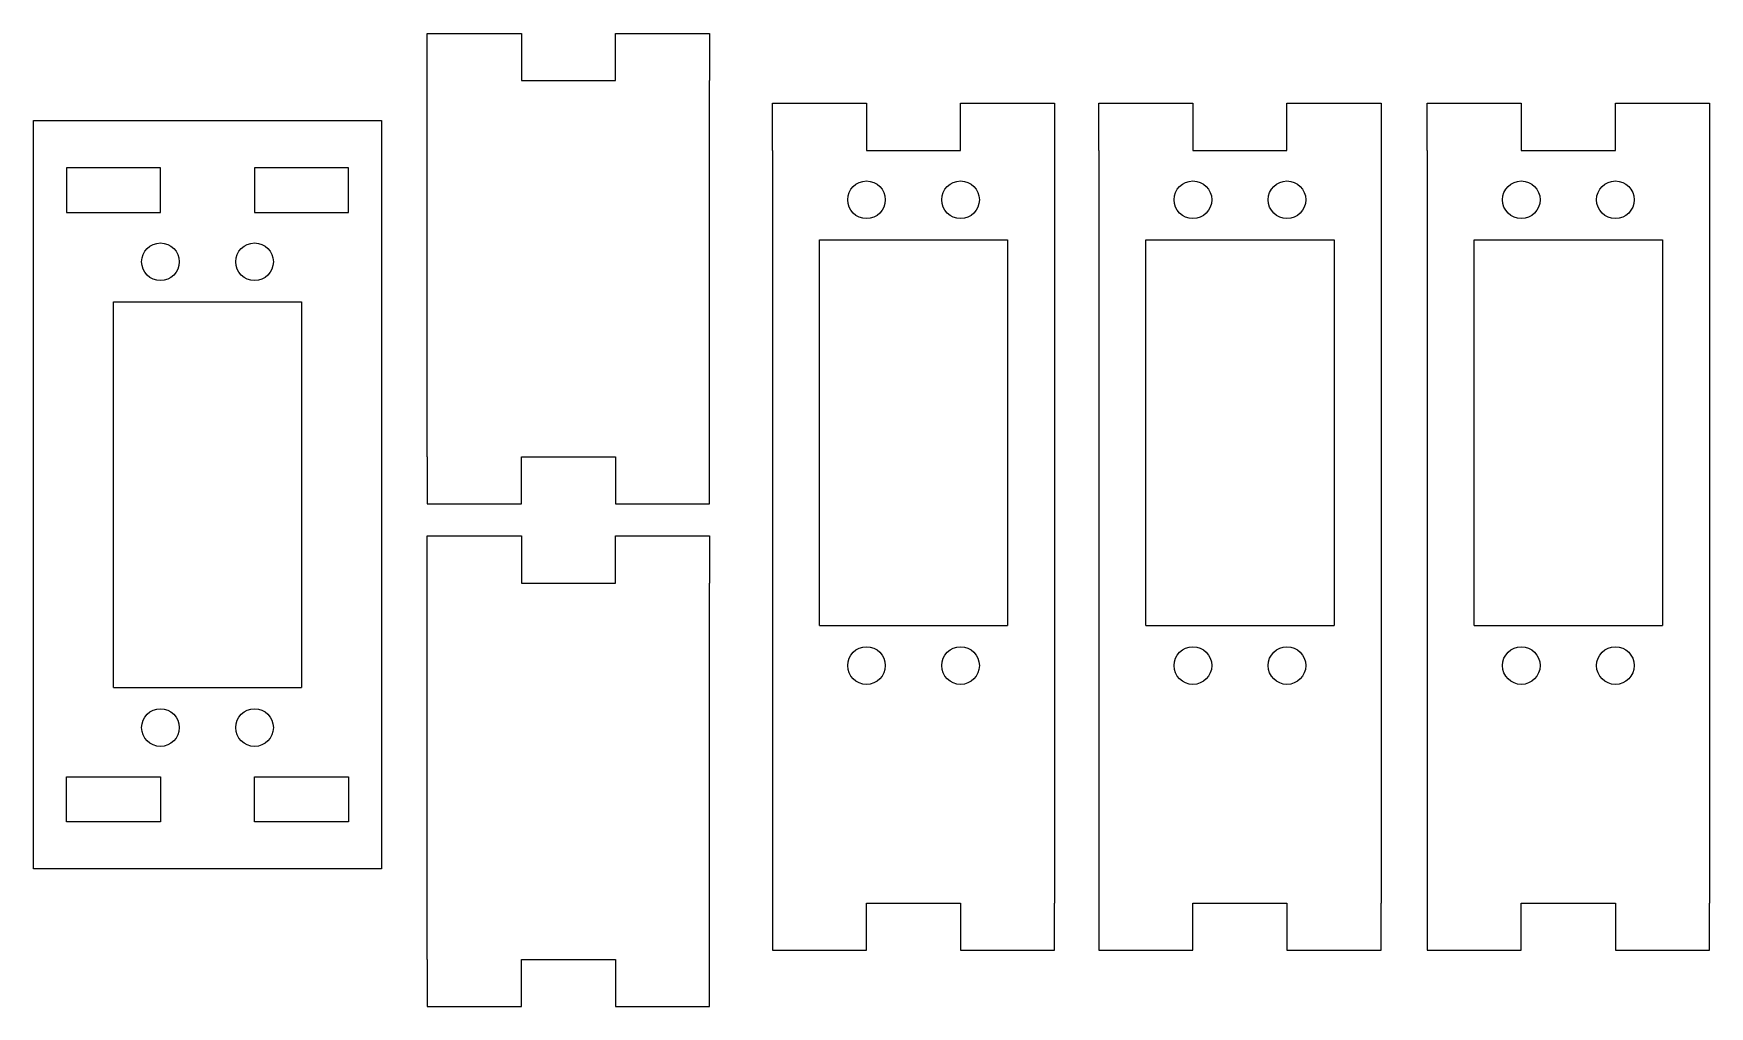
# Model space of a CAD drawing. Header units: inches. Extents: x 72 to 250, y 304 to 408.
import ezdxf

# ---------------------------------------------------------------- set-up
doc = ezdxf.new("R2010")
doc.units = ezdxf.units.IN
doc.header["$MEASUREMENT"] = 0

msp = doc.modelspace()

# ---------------------------------------------------------------- linework, layer by layer
for p, q in [((113.81, 402.51), (113.81, 407.51)), ((113.81, 407.51), (123.81, 407.51)), ((123.81, 407.51), (123.81, 402.51)), ((133.81, 402.51), (133.81, 407.51)), ((133.81, 407.51), (143.81, 407.51)), ((143.81, 407.51), (143.81, 402.51)), ((113.81, 362.51), (113.81, 402.51)), ((123.81, 402.51), (133.81, 402.51)), ((143.81, 357.51), (143.81, 402.51)), ((150.5, 395.09), (150.5, 400.09)), ((150.5, 400.09), (160.5, 400.09)), ((160.5, 400.09), (160.5, 395.09)), ((170.5, 395.09), (170.5, 400.09)), ((170.5, 400.09), (180.5, 400.09)), ((180.5, 400.09), (180.5, 395.09)), ((185.2, 395.09), (185.2, 400.09)), ((185.2, 400.09), (195.2, 400.09)), ((195.2, 400.09), (195.2, 395.09)), ((205.2, 395.09), (205.2, 400.09)), ((205.2, 400.09), (215.2, 400.09)), ((215.2, 400.09), (215.2, 395.09)), ((220.11, 395.09), (220.11, 400.09)), ((220.11, 400.09), (230.11, 400.09)), ((230.11, 400.09), (230.11, 395.09)), ((240.11, 395.09), (240.11, 400.09)), ((240.11, 400.09), (250.11, 400.09)), ((250.11, 400.09), (250.11, 395.09)), ((71.95, 398.25), (108.95, 398.25)), ((71.95, 318.75), (71.95, 398.25)), ((108.95, 398.25), (108.95, 318.75)), ((150.5, 395.09), (150.5, 315.09)), ((160.5, 395.09), (170.5, 395.09)), ((180.5, 395.09), (180.5, 315.09)), ((185.2, 395.09), (185.2, 315.09)), ((195.2, 395.09), (205.2, 395.09)), ((215.2, 395.09), (215.2, 315.09)), ((220.11, 395.09), (220.11, 315.09)), ((230.11, 395.09), (240.11, 395.09)), ((250.11, 395.09), (250.11, 315.09)), ((85.45, 393.25), (75.45, 393.25)), ((75.45, 393.25), (75.45, 388.5)), ((85.45, 388.5), (85.45, 393.25)), ((105.45, 393.25), (95.45, 393.25)), ((95.45, 393.25), (95.45, 388.5)), ((105.45, 388.5), (105.45, 393.25)), ((75.45, 388.5), (85.45, 388.5)), ((95.45, 388.5), (105.45, 388.5)), ((155.5, 344.59), (155.5, 385.59)), ((155.5, 385.59), (175.5, 385.59)), ((175.5, 385.59), (175.5, 344.59)), ((190.2, 344.59), (190.2, 385.59)), ((190.2, 385.59), (210.2, 385.59)), ((210.2, 385.59), (210.2, 344.59)), ((225.11, 344.59), (225.11, 385.59)), ((225.11, 385.59), (245.11, 385.59)), ((245.11, 385.59), (245.11, 344.59)), ((80.45, 338), (80.45, 379)), ((80.45, 379), (100.45, 379)), ((100.45, 379), (100.45, 338)), ((113.81, 362.51), (113.81, 357.51)), ((123.81, 357.51), (123.81, 362.51)), ((123.81, 362.51), (133.81, 362.51)), ((133.81, 362.51), (133.81, 357.51)), ((113.81, 357.51), (123.81, 357.51)), ((133.81, 357.51), (143.81, 357.51)), ((113.81, 349.11), (113.81, 354.11)), ((113.81, 354.11), (123.81, 354.11)), ((123.81, 354.11), (123.81, 349.11)), ((133.81, 349.11), (133.81, 354.11)), ((133.81, 354.11), (143.81, 354.11)), ((143.81, 354.11), (143.81, 349.11)), ((113.81, 309.11), (113.81, 349.11)), ((123.81, 349.11), (133.81, 349.11)), ((143.81, 304.11), (143.81, 349.11)), ((155.5, 344.59), (175.5, 344.59)), ((190.2, 344.59), (210.2, 344.59)), ((225.11, 344.59), (245.11, 344.59)), ((80.45, 338), (100.45, 338)), ((75.45, 323.75), (75.45, 328.5)), ((75.45, 328.5), (85.45, 328.5)), ((85.45, 328.5), (85.45, 323.75)), ((95.45, 323.75), (95.45, 328.5)), ((95.45, 328.5), (105.45, 328.5)), ((105.45, 328.5), (105.45, 323.75)), ((85.45, 323.75), (75.45, 323.75)), ((105.45, 323.75), (95.45, 323.75)), ((108.95, 318.75), (71.95, 318.75)), ((150.5, 315.09), (150.5, 310.09)), ((160.5, 310.09), (160.5, 315.09)), ((160.5, 315.09), (170.5, 315.09)), ((170.5, 315.09), (170.5, 310.09)), ((180.5, 310.09), (180.5, 315.09)), ((185.2, 315.09), (185.2, 310.09)), ((195.2, 310.09), (195.2, 315.09)), ((195.2, 315.09), (205.2, 315.09)), ((205.2, 315.09), (205.2, 310.09)), ((215.2, 310.09), (215.2, 315.09)), ((220.11, 315.09), (220.11, 310.09)), ((230.11, 310.09), (230.11, 315.09)), ((230.11, 315.09), (240.11, 315.09)), ((240.11, 315.09), (240.11, 310.09)), ((250.11, 310.09), (250.11, 315.09)), ((150.5, 310.09), (160.5, 310.09)), ((170.5, 310.09), (180.5, 310.09)), ((185.2, 310.09), (195.2, 310.09)), ((205.2, 310.09), (215.2, 310.09)), ((220.11, 310.09), (230.11, 310.09)), ((240.11, 310.09), (250.11, 310.09)), ((113.81, 309.11), (113.81, 304.11)), ((123.81, 304.11), (123.81, 309.11)), ((123.81, 309.11), (133.81, 309.11)), ((133.81, 309.11), (133.81, 304.11)), ((113.81, 304.11), (123.81, 304.11)), ((133.81, 304.11), (143.81, 304.11))]:
    msp.add_line(p, q)
for centre in [(160.5, 389.84), (170.5, 389.84), (195.2, 389.84), (205.2, 389.84), (230.11, 389.84), (240.11, 389.84), (85.45, 383.25), (95.45, 383.25), (160.5, 340.34), (170.5, 340.34), (195.2, 340.34), (205.2, 340.34), (230.11, 340.34), (240.11, 340.34), (85.45, 333.75), (95.45, 333.75)]:
    msp.add_circle(centre, 2)

doc.saveas('drawing.dxf')
